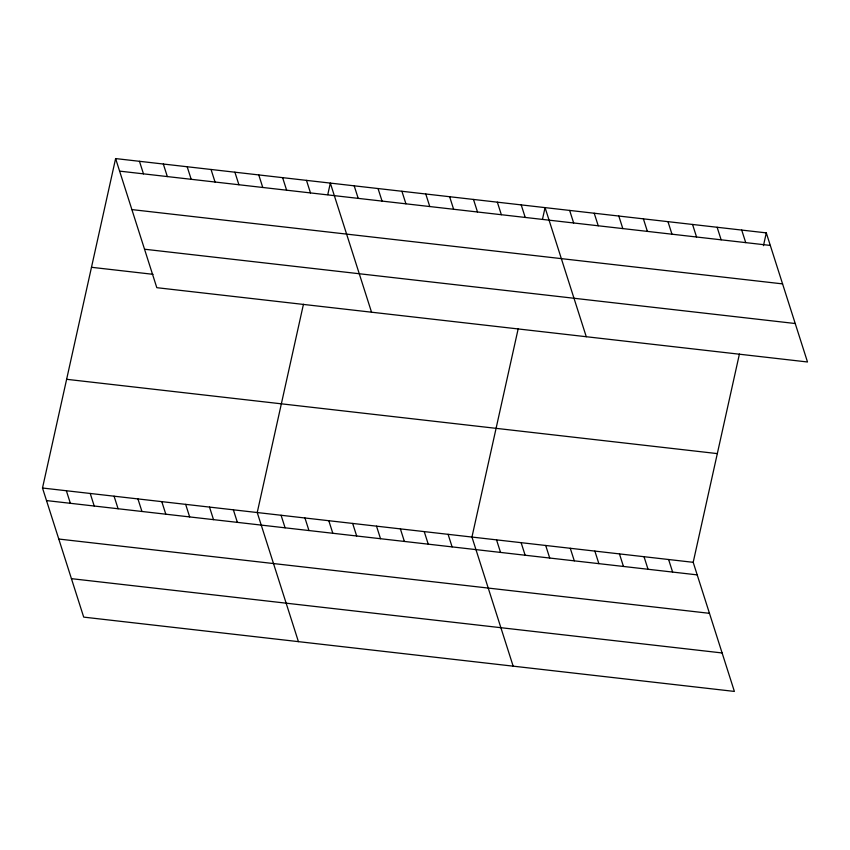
<?xml version="1.0" encoding="UTF-8"?>
<svg xmlns="http://www.w3.org/2000/svg" width="850" height="850" viewBox="0 0 850 850"><rect width="100%" height="100%" fill="white"/><g stroke="black" fill="none" stroke-linecap="round" stroke-linejoin="round"><path stroke-width="1.27" d="M739.415 354.036L693.196 562.317L734.389 691.422L83.704 617.121L42.5 488.017L115.611 158.578L766.296 232.879L807.5 361.983L156.804 287.683L115.611 158.578M303.45 304.257L257.231 512.539L298.424 641.644M327.781 194.607L330.331 183.101L371.535 312.194M518.181 328.78L471.952 537.062L513.156 666.156M542.513 219.13L545.062 207.613L586.266 336.717M763.459 245.671L766.296 232.879M119.616 171.126L770.302 245.427M131.888 209.589L782.574 283.889M144.532 249.22L795.228 323.521M91.481 267.293L153.011 274.316M66.629 379.302L717.315 453.603M42.5 488.017L693.196 562.317M46.506 500.576L697.202 574.876M58.778 539.038L709.474 613.328M71.432 578.659L722.117 652.959M741.721 230.074L745.726 242.622M717.134 227.269L721.14 239.817M692.559 224.453L696.564 237.012M667.972 221.648L671.978 234.207M643.386 218.843L647.392 231.391M618.811 216.038L622.816 228.586M594.224 213.233L598.23 225.781M569.649 210.428L573.654 222.976M668.61 559.513L672.616 572.061M644.024 556.707L648.029 569.256M521.209 204.893L525.215 217.441M619.448 553.903L623.454 566.451M497.346 202.173L501.351 214.721M594.862 551.097L598.867 563.646M473.493 199.442L477.498 211.99M570.286 548.282L574.292 560.841M449.629 196.722L453.634 209.27M545.7 545.477L549.706 558.036M425.765 193.991L429.771 206.55M521.124 542.672L525.13 555.22M401.912 191.271L405.918 203.819M496.538 539.867L500.544 552.415M378.048 188.551L382.054 201.099M354.195 185.821L358.201 198.369M448.099 534.331L452.104 546.89M424.235 531.611L428.241 544.159M306.478 180.37L310.484 192.929M400.382 528.891L404.388 541.439M282.614 177.65L286.62 190.198M376.518 526.161L380.524 538.709M258.761 174.919L262.767 187.478M352.665 523.441L356.671 535.989M234.898 172.199L238.903 184.748M328.801 520.71L332.807 533.269M211.044 169.479L215.05 182.028M304.948 517.99L308.954 530.538M187.181 166.749L191.186 179.308M281.084 515.259L285.09 527.818M163.327 164.029L167.333 176.577M139.464 161.298L143.469 173.857M233.367 509.819L237.373 522.367M209.514 507.089L213.52 519.648M185.651 504.369L189.656 516.917M161.798 501.638L165.803 514.197M137.934 498.918L141.939 511.466M114.081 496.198L118.086 508.746M90.217 493.467L94.223 506.026M66.364 490.748L70.369 503.296"/></g></svg>
